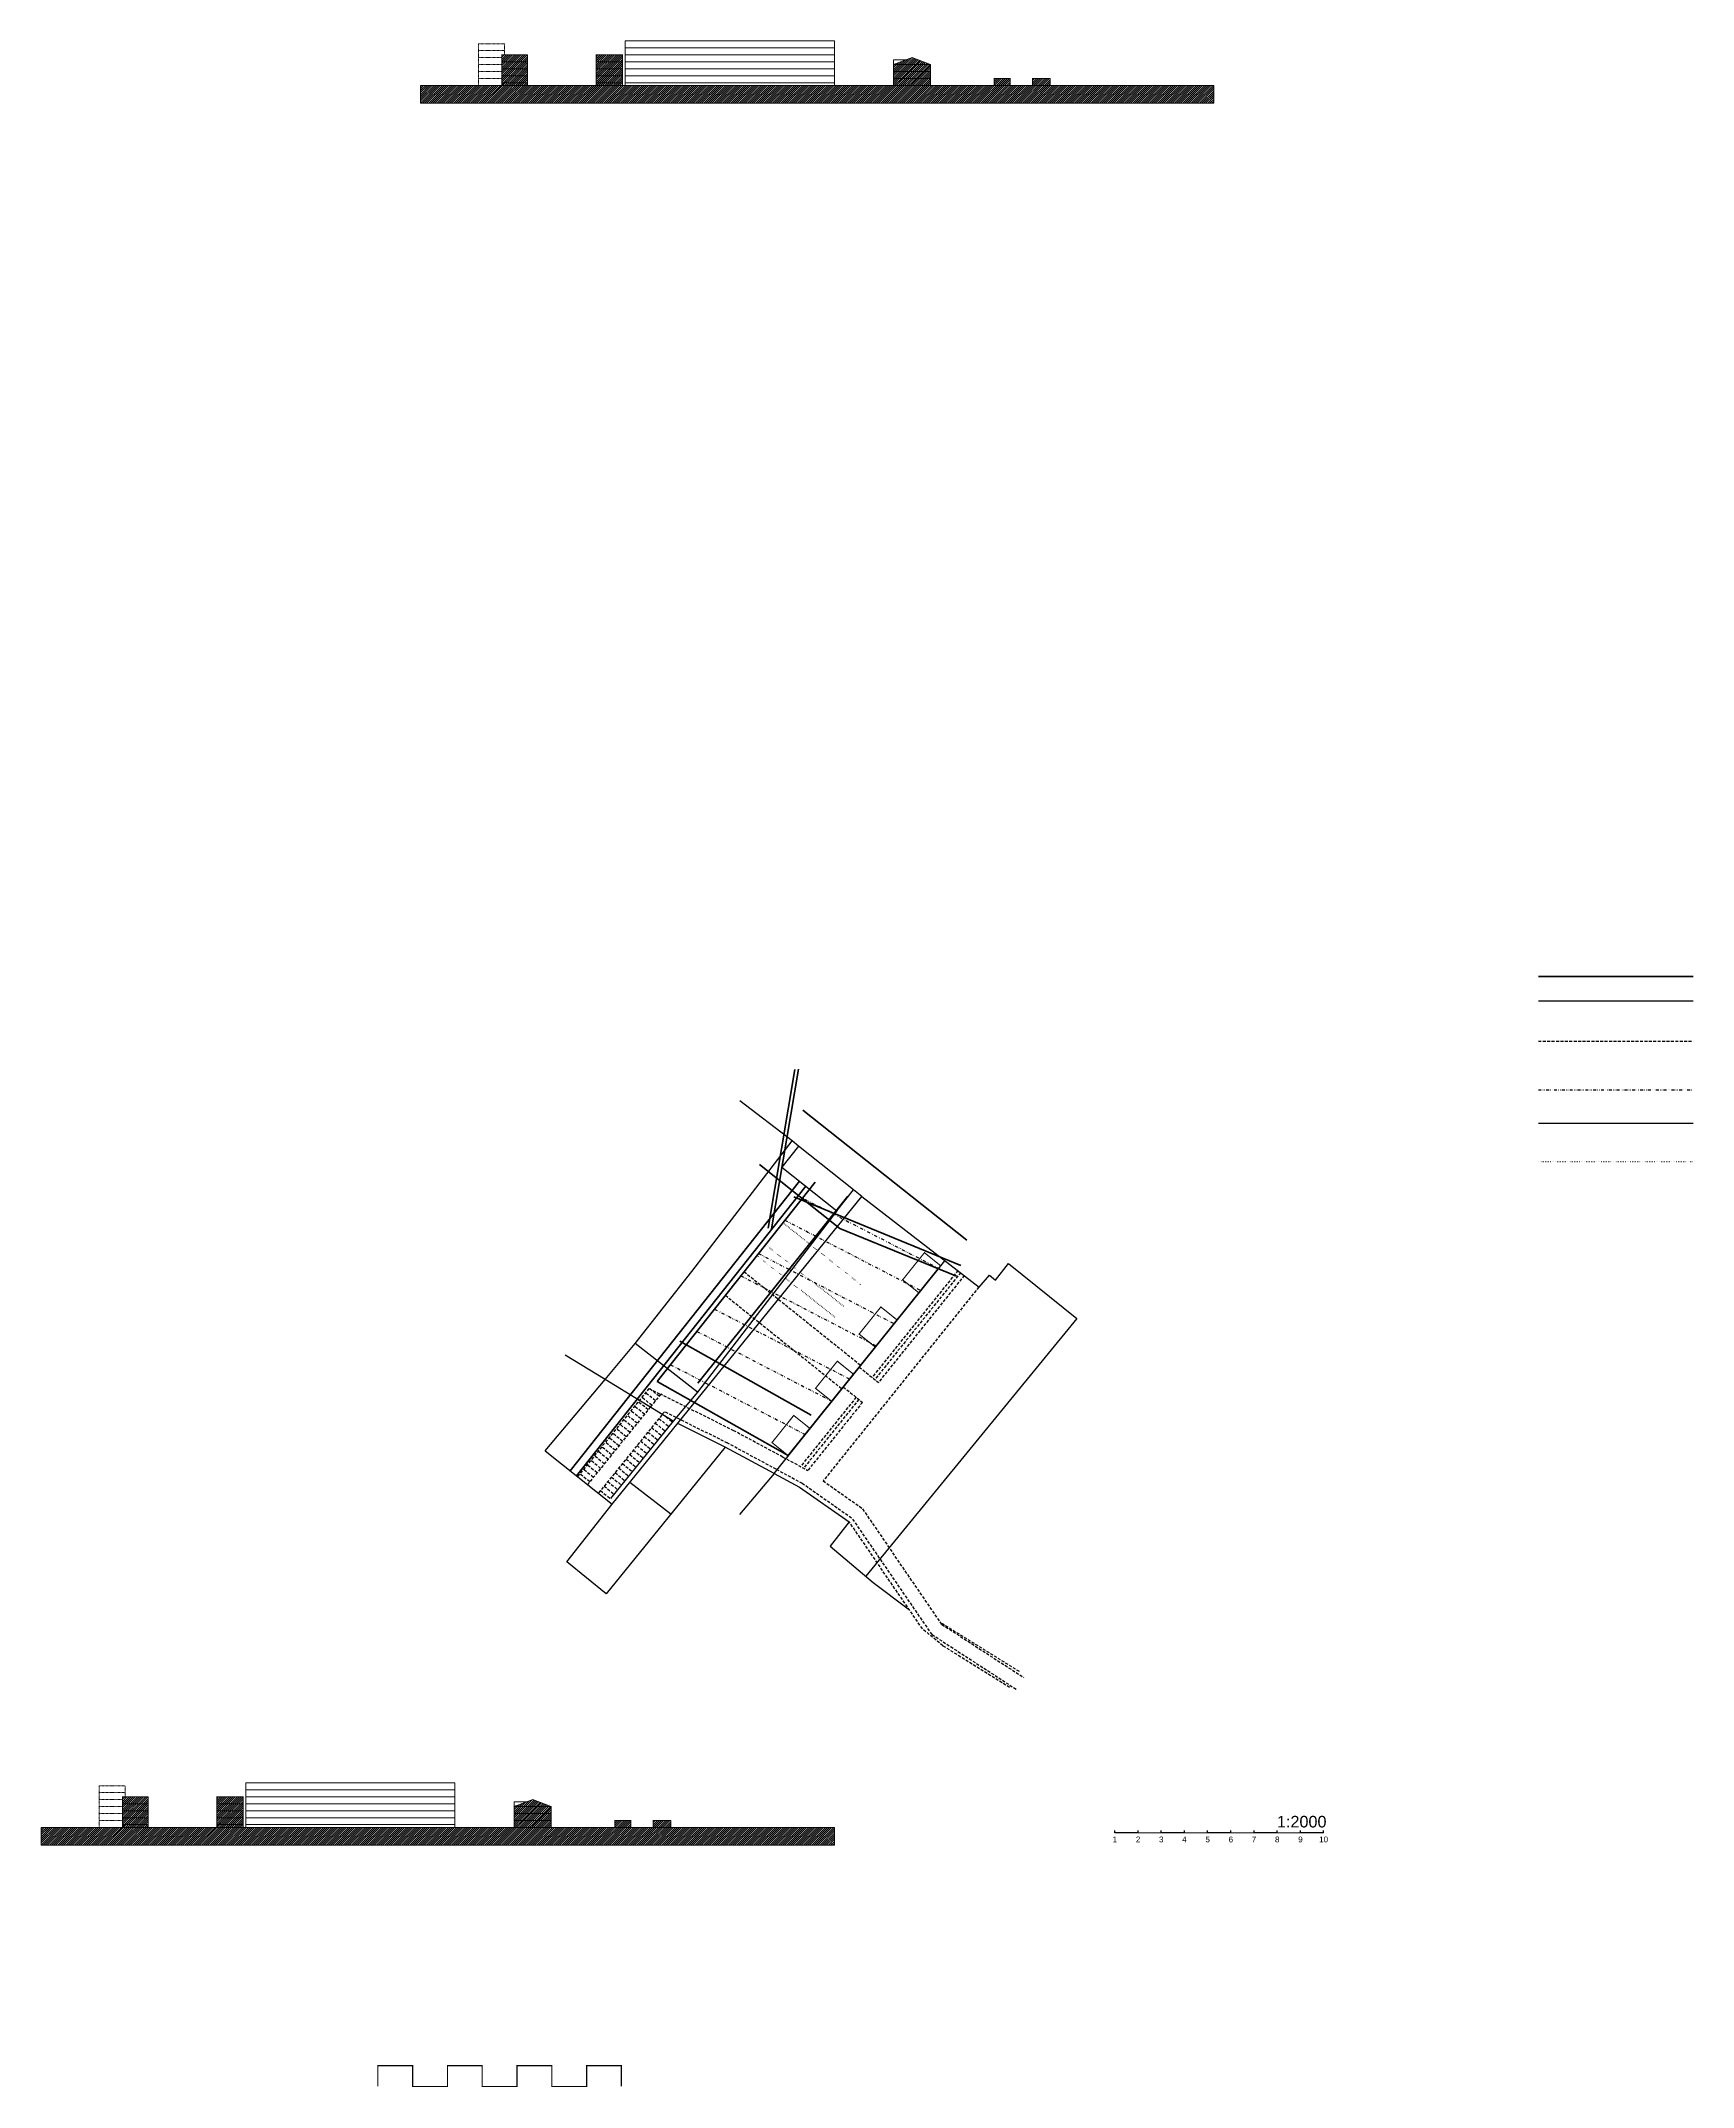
# Model space of a CAD drawing. Header units: metres. Extents: x -664657 to -643449, y -1076720 to -1062383.
# Drawn here: x -656564 to -655852, y -1076306 to -1075424 of the extents above; entities that cross this region are included whole.
import ezdxf
from ezdxf.enums import TextEntityAlignment as Align

# ---------------------------------------------------------------- set-up
doc = ezdxf.new("R2010")
doc.units = ezdxf.units.M
doc.header["$LTSCALE"] = 0.1
for name, pattern in [('DASHED', [19.05, 12.7, -6.35]), ('DIVIDE', [31.75, 12.7, -6.35, 0, -6.35, 0, -6.35]), ('DOT', [6.35, 0, -6.35])]:
    doc.linetypes.add(name, pattern=pattern)
doc.layers.get('0').update_dxf_attribs({"color": 8, "lineweight": 9})
doc.layers.add('AA_THER_pomocná', color=30, linetype='Continuous', plot=False)
doc.layers.add('AA_THER_silná', color=1, linetype='Continuous', lineweight=70)
for name, color, linetype in [('AA_THER_slabá', 4, 'Continuous'), ('AA_THER_tečkovaná', 6, 'DOT'), ('AA_THER_čerchovaná', 84, 'DIVIDE'), ('AA_THER_čárkovaná', 5, 'DASHED')]:
    doc.layers.add(name, color=color, linetype=linetype)
doc.styles.get("Standard").update_dxf_attribs({"font": 'arial.ttf', "width": 0.8})

msp = doc.modelspace()

# ---------------------------------------------------------------- hatches: boundary and pattern name
at = {"lineweight": 13}
h = msp.add_hatch(dxfattribs=at)
h.set_pattern_fill('ANSI31', color=253, scale=0.2, style=0)
h.set_pattern_definition([(45, (-656917.80645, -1076488.7075), (-0.4490128, 0.4490128), [])])
h.paths.add_polyline_path([(-656058.457, -1075442.862), (-656129.018, -1075442.862), (-656129.018, -1075439.862), (-656136.593, -1075439.862), (-656136.593, -1075442.862), (-656146.195, -1075442.862), (-656146.195, -1075439.862), (-656153.125, -1075439.862), (-656153.125, -1075442.862), (-656180.509, -1075442.862), (-656180.509, -1075433.862), (-656188.535, -1075430.862), (-656196.561, -1075433.862), (-656196.561, -1075442.862), (-656222.023, -1075442.862), (-656313.33, -1075442.862), (-656313.33, -1075429.662), (-656324.757, -1075429.662), (-656324.757, -1075442.862), (-656354.368, -1075442.862), (-656354.368, -1075429.662), (-656365.418, -1075429.662), (-656365.418, -1075442.862), (-656400.399, -1075442.862), (-656400.399, -1075450.552), (-656058.457, -1075450.552)])
h = msp.add_hatch(dxfattribs=at)
h.set_pattern_fill('ANSI31', color=253, scale=0.2, style=0)
h.set_pattern_definition([(45, (-657081.37257, -1077239.85886), (-0.4490128, 0.4490128), [])])
h.paths.add_polyline_path([(-656222.023, -1076194.013), (-656292.584, -1076194.013), (-656292.584, -1076191.013), (-656300.16, -1076191.013), (-656300.16, -1076194.013), (-656309.761, -1076194.013), (-656309.761, -1076191.013), (-656316.691, -1076191.013), (-656316.691, -1076194.013), (-656344.075, -1076194.013), (-656344.075, -1076185.013), (-656352.101, -1076182.013), (-656360.127, -1076185.013), (-656360.127, -1076194.013), (-656385.589, -1076194.013), (-656476.896, -1076194.013), (-656476.896, -1076180.813), (-656488.323, -1076180.813), (-656488.323, -1076194.013), (-656517.934, -1076194.013), (-656517.934, -1076180.813), (-656528.984, -1076180.813), (-656528.984, -1076194.013), (-656563.965, -1076194.013), (-656563.965, -1076201.703), (-656222.023, -1076201.703)])

# ---------------------------------------------------------------- linework, layer by layer
at = {"color": 5, "linetype": 'DIVIDE', "ltscale": 0.1}
for p, q in [((-656375.498, -1075442.862), (-656375.498, -1075424.862)), ((-656375.498, -1075424.862), (-656364.258, -1075424.862)), ((-656375.498, -1075427.862), (-656364.258, -1075427.862)), ((-656375.498, -1075430.862), (-656365.418, -1075430.862)), ((-656364.258, -1075424.862), (-656364.258, -1075429.662)), ((-656375.498, -1075433.862), (-656365.418, -1075433.862)), ((-656375.498, -1075436.862), (-656365.418, -1075436.862)), ((-656375.498, -1075439.862), (-656365.418, -1075439.862)), ((-656539.064, -1076194.013), (-656539.064, -1076176.013)), ((-656539.064, -1076176.013), (-656527.824, -1076176.013)), ((-656539.064, -1076179.013), (-656527.824, -1076179.013)), ((-656539.064, -1076182.013), (-656528.984, -1076182.013)), ((-656527.824, -1076176.013), (-656527.824, -1076180.813)), ((-656539.064, -1076185.013), (-656528.984, -1076185.013)), ((-656539.064, -1076188.013), (-656528.984, -1076188.013)), ((-656539.064, -1076191.013), (-656528.984, -1076191.013))]:
    msp.add_line(p, q, dxfattribs=at)
at = {"color": 5}
for p, q in [((-656365.418, -1075442.862), (-656365.418, -1075429.662)), ((-656365.418, -1075429.662), (-656354.368, -1075429.662)), ((-656354.368, -1075442.862), (-656354.368, -1075429.662)), ((-656324.757, -1075442.862), (-656324.757, -1075429.662)), ((-656324.757, -1075429.662), (-656313.33, -1075429.662)), ((-656313.33, -1075442.862), (-656313.33, -1075429.662)), ((-656312.242, -1075442.862), (-656312.242, -1075423.662)), ((-656312.242, -1075423.662), (-656222.023, -1075423.662)), ((-656312.242, -1075426.662), (-656222.023, -1075426.662)), ((-656312.242, -1075429.662), (-656222.023, -1075429.662)), ((-656222.023, -1075442.862), (-656222.023, -1075423.662)), ((-656196.561, -1075433.862), (-656188.535, -1075430.862)), ((-656196.561, -1075433.862), (-656196.561, -1075431.862)), ((-656196.561, -1075431.862), (-656191.21, -1075431.862)), ((-656188.535, -1075430.862), (-656180.509, -1075433.862)), ((-656365.418, -1075432.662), (-656354.368, -1075432.662)), ((-656365.418, -1075435.662), (-656354.368, -1075435.662)), ((-656365.418, -1075438.662), (-656354.368, -1075438.662)), ((-656324.757, -1075432.662), (-656313.33, -1075432.662)), ((-656324.757, -1075435.662), (-656313.33, -1075435.662)), ((-656324.757, -1075438.662), (-656313.33, -1075438.662)), ((-656312.242, -1075432.662), (-656222.023, -1075432.662)), ((-656312.242, -1075435.662), (-656222.023, -1075435.662)), ((-656312.242, -1075438.662), (-656222.023, -1075438.662)), ((-656196.561, -1075442.862), (-656196.561, -1075433.862)), ((-656196.561, -1075433.862), (-656180.509, -1075433.862)), ((-656196.561, -1075436.862), (-656180.509, -1075436.862)), ((-656196.561, -1075439.862), (-656180.509, -1075439.862)), ((-656180.509, -1075442.862), (-656180.509, -1075433.862)), ((-656153.125, -1075439.862), (-656146.195, -1075439.862)), ((-656153.125, -1075442.862), (-656153.125, -1075439.862)), ((-656146.195, -1075442.862), (-656146.195, -1075439.862)), ((-656136.593, -1075442.862), (-656136.593, -1075439.862)), ((-656136.593, -1075439.862), (-656129.018, -1075439.862)), ((-656129.018, -1075442.862), (-656129.018, -1075439.862)), ((-656400.399, -1075442.862), (-656058.457, -1075442.862)), ((-656365.418, -1075441.662), (-656354.368, -1075441.662)), ((-656324.757, -1075441.662), (-656313.33, -1075441.662)), ((-656312.242, -1075441.662), (-656222.023, -1075441.662)), ((-656528.984, -1076194.013), (-656528.984, -1076180.813)), ((-656528.984, -1076180.813), (-656517.934, -1076180.813)), ((-656517.934, -1076194.013), (-656517.934, -1076180.813)), ((-656488.323, -1076194.013), (-656488.323, -1076180.813)), ((-656488.323, -1076180.813), (-656476.896, -1076180.813)), ((-656476.896, -1076194.013), (-656476.896, -1076180.813)), ((-656475.808, -1076194.013), (-656475.808, -1076174.813)), ((-656475.808, -1076174.813), (-656385.589, -1076174.813)), ((-656475.808, -1076177.813), (-656385.589, -1076177.813)), ((-656475.808, -1076180.813), (-656385.589, -1076180.813)), ((-656385.589, -1076194.013), (-656385.589, -1076174.813)), ((-656360.127, -1076185.013), (-656352.101, -1076182.013)), ((-656352.101, -1076182.013), (-656344.075, -1076185.013)), ((-656528.984, -1076183.813), (-656517.934, -1076183.813)), ((-656528.984, -1076186.813), (-656517.934, -1076186.813)), ((-656528.984, -1076189.813), (-656517.934, -1076189.813)), ((-656488.323, -1076183.813), (-656476.896, -1076183.813)), ((-656488.323, -1076186.813), (-656476.896, -1076186.813)), ((-656488.323, -1076189.813), (-656476.896, -1076189.813)), ((-656475.808, -1076183.813), (-656385.589, -1076183.813)), ((-656475.808, -1076186.813), (-656385.589, -1076186.813)), ((-656475.808, -1076189.813), (-656385.589, -1076189.813)), ((-656360.127, -1076185.013), (-656360.127, -1076183.013)), ((-656360.127, -1076183.013), (-656354.776, -1076183.013)), ((-656360.127, -1076194.013), (-656360.127, -1076185.013)), ((-656360.127, -1076185.013), (-656344.075, -1076185.013)), ((-656360.127, -1076188.013), (-656344.075, -1076188.013)), ((-656360.127, -1076191.013), (-656344.075, -1076191.013)), ((-656344.075, -1076194.013), (-656344.075, -1076185.013)), ((-656316.691, -1076191.013), (-656309.761, -1076191.013)), ((-656316.691, -1076194.013), (-656316.691, -1076191.013)), ((-656309.761, -1076194.013), (-656309.761, -1076191.013)), ((-656300.16, -1076191.013), (-656292.584, -1076191.013)), ((-656300.16, -1076194.013), (-656300.16, -1076191.013)), ((-656292.584, -1076194.013), (-656292.584, -1076191.013)), ((-656563.965, -1076194.013), (-656222.023, -1076194.013)), ((-656528.984, -1076192.813), (-656517.934, -1076192.813)), ((-656488.323, -1076192.813), (-656476.896, -1076192.813)), ((-656475.808, -1076192.813), (-656385.589, -1076192.813)), ((-656081.078, -1076196.321), (-656091.078, -1076196.321)), ((-656061.078, -1076196.321), (-656071.078, -1076196.321)), ((-656041.078, -1076196.321), (-656051.078, -1076196.321)), ((-656021.078, -1076196.321), (-656031.078, -1076196.321))]:
    msp.add_line(p, q, dxfattribs=at)
at = {"color": 1, "lineweight": 30}
for p, q in [((-656101.078, -1076196.321), (-656101.078, -1076195.313)), ((-656091.078, -1076196.321), (-656101.078, -1076196.321)), ((-656091.078, -1076196.321), (-656091.078, -1076195.313)), ((-656081.078, -1076196.321), (-656081.078, -1076195.313)), ((-656071.078, -1076196.321), (-656081.078, -1076196.321)), ((-656071.078, -1076196.321), (-656071.078, -1076195.313)), ((-656061.078, -1076196.321), (-656061.078, -1076195.313)), ((-656051.078, -1076196.321), (-656061.078, -1076196.321)), ((-656051.078, -1076196.321), (-656051.078, -1076195.313)), ((-656041.078, -1076196.321), (-656041.078, -1076195.313)), ((-656031.078, -1076196.321), (-656041.078, -1076196.321)), ((-656031.078, -1076196.321), (-656031.078, -1076195.313)), ((-656021.078, -1076196.321), (-656021.078, -1076195.313)), ((-656011.078, -1076196.321), (-656021.078, -1076196.321)), ((-656011.078, -1076196.321), (-656011.078, -1076195.313))]:
    msp.add_line(p, q, dxfattribs=at)
at = {"color": 1, "lineweight": 30, "const_width": 0.3}
for points in [[(-656058.457, -1075442.862), (-656129.018, -1075442.862), (-656129.018, -1075439.862), (-656136.593, -1075439.862), (-656136.593, -1075442.862), (-656146.195, -1075442.862), (-656146.195, -1075439.862), (-656153.125, -1075439.862), (-656153.125, -1075442.862), (-656180.509, -1075442.862), (-656180.509, -1075433.862), (-656188.535, -1075430.862), (-656196.561, -1075433.862), (-656196.561, -1075442.862), (-656222.023, -1075442.862), (-656313.33, -1075442.862), (-656313.33, -1075429.662), (-656324.757, -1075429.662), (-656324.757, -1075442.862), (-656354.368, -1075442.862), (-656354.368, -1075429.662), (-656365.418, -1075429.662), (-656365.418, -1075442.862), (-656400.399, -1075442.862)], [(-656222.023, -1076194.013), (-656292.584, -1076194.013), (-656292.584, -1076191.013), (-656300.16, -1076191.013), (-656300.16, -1076194.013), (-656309.761, -1076194.013), (-656309.761, -1076191.013), (-656316.691, -1076191.013), (-656316.691, -1076194.013), (-656344.075, -1076194.013), (-656344.075, -1076185.013), (-656352.101, -1076182.013), (-656360.127, -1076185.013), (-656360.127, -1076194.013), (-656385.589, -1076194.013), (-656476.896, -1076194.013), (-656476.896, -1076180.813), (-656488.323, -1076180.813), (-656488.323, -1076194.013), (-656517.934, -1076194.013), (-656517.934, -1076180.813), (-656528.984, -1076180.813), (-656528.984, -1076194.013), (-656563.965, -1076194.013)]]:
    msp.add_lwpolyline(points, dxfattribs=at)
at = {"color": 5}
for points in [[(-656058.457, -1075442.862), (-656058.457, -1075450.552), (-656400.399, -1075450.552), (-656400.399, -1075442.862)], [(-656222.023, -1076194.013), (-656222.023, -1076201.703), (-656563.965, -1076201.703), (-656563.965, -1076194.013)]]:
    msp.add_lwpolyline(points, dxfattribs=at)
at = {"layer": 'AA_THER_pomocná'}
msp.add_line((-655918.485, -1075837.592), (-655851.791, -1075837.592), dxfattribs=at)
at = {"layer": 'AA_THER_silná', "color": 1}
msp.add_line((-655918.485, -1075827.047), (-655851.791, -1075827.047), dxfattribs=at)
at = {"layer": 'AA_THER_silná'}
for p, q in [((-656239.098, -1075867.172), (-656250.563, -1075935.571)), ((-656237.546, -1075866.988), (-656249.084, -1075935.819)), ((-656235.593, -1075884.713), (-656164.956, -1075940.801)), ((-656254.249, -1075908.208), (-656219.649, -1075935.681)), ((-656335.902, -1076040.263), (-656237.092, -1075915.38)), ((-656333.157, -1076042.435), (-656234.347, -1075917.552)), ((-656298.433, -1076001.771), (-656230.342, -1075915.714)), ((-656216.214, -1075921.821), (-656280.899, -1076002.392)), ((-656167.533, -1075951.702), (-656239.436, -1075922.139)), ((-656169.434, -1075956.327), (-656219.649, -1075935.681)), ((-656177.224, -1075953.124), (-656241.91, -1076033.694)), ((-656232.074, -1076016.28), (-656288.598, -1075984.357)), ((-656241.91, -1076033.694), (-656298.433, -1076001.771))]:
    msp.add_line(p, q, dxfattribs=at)
at = {"layer": 'AA_THER_slabá', "lineweight": 30}
for p, q in [((-656240.275, -1075898.001), (-656262.791, -1075880.679)), ((-656283.492, -1075954.269), (-656240.275, -1075898.001)), ((-656237.422, -1075900.268), (-656240.275, -1075898.001)), ((-656237.422, -1075900.268), (-656244.65, -1075909.367)), ((-656213.746, -1075919.077), (-656237.422, -1075900.268)), ((-656244.65, -1075909.367), (-656220.959, -1075928.188)), ((-656317.792, -1076054.67), (-656210.206, -1075922.02)), ((-656220.959, -1075928.188), (-656213.746, -1075919.077)), ((-656210.206, -1075922.02), (-656213.746, -1075919.077)), ((-656210.206, -1075922.02), (-656159.62, -1075961.089)), ((-656220.959, -1075928.188), (-656281.092, -1076006.339)), ((-656248.038, -1076041.328), (-656174.434, -1075949.648)), ((-656152.529, -1075958.073), (-656146.974, -1075950.896)), ((-656146.974, -1075950.896), (-656117.445, -1075974.621)), ((-656307.837, -1075985.316), (-656283.492, -1075954.269)), ((-656159.62, -1075961.089), (-656155.133, -1075955.845)), ((-656155.133, -1075955.845), (-656152.529, -1075958.073)), ((-656117.445, -1075974.621), (-656208.418, -1076085.727)), ((-656320.868, -1076000.812), (-656307.837, -1075985.316)), ((-656281.092, -1076006.339), (-656307.837, -1075985.316)), ((-656320.868, -1076000.812), (-656338.125, -1075990.315)), ((-656346.761, -1076031.601), (-656320.868, -1076000.812)), ((-656291.476, -1076018.783), (-656320.868, -1076000.812)), ((-656281.092, -1076006.339), (-656291.476, -1076018.783)), ((-656291.476, -1076018.783), (-656318.572, -1076052.232)), ((-656269.063, -1076030.053), (-656289.543, -1076019.839)), ((-656346.761, -1076031.601), (-656317.792, -1076054.67)), ((-656269.063, -1076030.053), (-656320.397, -1076093.269)), ((-656248.038, -1076041.328), (-656269.063, -1076030.053)), ((-656292.512, -1076058.93), (-656310.221, -1076045.335)), ((-656248.038, -1076041.328), (-656262.982, -1076059.048)), ((-656248.038, -1076041.328), (-656236.99, -1076047.246)), ((-656236.99, -1076047.246), (-656215.586, -1076062.298)), ((-656337.317, -1076079.529), (-656317.792, -1076054.67)), ((-656215.586, -1076062.298), (-656223.892, -1076072.736)), ((-656223.892, -1076072.736), (-656205.305, -1076088.34)), ((-656320.397, -1076093.269), (-656337.317, -1076079.529)), ((-656205.305, -1076088.34), (-656190.223, -1076099.69))]:
    msp.add_line(p, q, dxfattribs=at)
at = {"layer": 'AA_THER_slabá'}
msp.add_line((-655918.485, -1075890.318), (-655851.791, -1075890.318), dxfattribs=at)
at = {"layer": 'AA_THER_slabá', "const_width": 0.5}
for points in [[(-656241.91, -1076033.694), (-656248.928, -1076028.06), (-656239.537, -1076016.363), (-656232.519, -1076021.997), (-656223.128, -1076010.301), (-656230.146, -1076004.666), (-656220.756, -1075992.969), (-656213.738, -1075998.604), (-656204.347, -1075986.907), (-656211.365, -1075981.273), (-656201.974, -1075969.576), (-656194.956, -1075975.21), (-656185.566, -1075963.513), (-656192.584, -1075957.879), (-656183.193, -1075946.182), (-656176.175, -1075951.816)], [(-656418.852, -1076305.717), (-656418.852, -1076296.717), (-656403.852, -1076296.717), (-656403.852, -1076305.717), (-656388.852, -1076305.717), (-656388.852, -1076296.717), (-656373.852, -1076296.717), (-656373.852, -1076305.717), (-656358.852, -1076305.717), (-656358.852, -1076296.717), (-656343.852, -1076296.717), (-656343.852, -1076305.717), (-656328.852, -1076305.717), (-656328.852, -1076296.717), (-656313.852, -1076296.717), (-656313.852, -1076305.717)]]:
    msp.add_lwpolyline(points, dxfattribs=at)
at = {"layer": 'AA_THER_tečkovaná'}
for p, q in [((-655918.485, -1075906.889), (-655851.791, -1075906.889)), ((-656210.685, -1075959.83), (-656244.241, -1075933.28)), ((-656218.131, -1075969.241), (-656251.687, -1075942.69)), ((-656221.854, -1075973.946), (-656255.41, -1075947.396))]:
    msp.add_line(p, q, dxfattribs=at)
at = {"layer": 'AA_THER_čerchovaná'}
msp.add_line((-655918.485, -1075876.007), (-655851.791, -1075876.007), dxfattribs=at)
at = {"layer": 'AA_THER_čerchovaná', "lineweight": 30}
for p, q in [((-656237.852, -1075921.514), (-656177.084, -1075952.948)), ((-656243.365, -1075932.172), (-656184.67, -1075962.534)), ((-656254.743, -1075946.553), (-656196.243, -1075976.813)), ((-656262.328, -1075956.139), (-656203.907, -1075986.359)), ((-656273.706, -1075970.519), (-656215.403, -1076000.678)), ((-656281.291, -1075980.106), (-656223.067, -1076010.224)), ((-656292.669, -1075994.486), (-656234.563, -1076024.543))]:
    msp.add_line(p, q, dxfattribs=at)
at = {"layer": 'AA_THER_čárkovaná'}
for p, q in [((-655918.485, -1075854.917), (-655851.791, -1075854.917)), ((-656297.608, -1076008.084), (-656301.882, -1076004.622)), ((-656305.476, -1076017.797), (-656309.75, -1076014.335)), ((-656303.903, -1076015.854), (-656308.177, -1076012.392)), ((-656302.329, -1076013.911), (-656306.603, -1076010.449)), ((-656300.756, -1076011.969), (-656305.029, -1076008.507)), ((-656299.182, -1076010.026), (-656303.456, -1076006.564)), ((-656311.771, -1076025.567), (-656316.045, -1076022.105)), ((-656310.197, -1076023.624), (-656314.471, -1076020.162)), ((-656308.624, -1076021.682), (-656312.897, -1076018.22)), ((-656307.05, -1076019.739), (-656311.324, -1076016.277)), ((-656300.814, -1076021.573), (-656296.541, -1076025.035)), ((-656299.241, -1076019.631), (-656294.967, -1076023.093)), ((-656297.667, -1076017.688), (-656293.393, -1076021.15)), ((-656296.093, -1076015.746), (-656291.82, -1076019.208)), ((-656319.639, -1076035.28), (-656323.913, -1076031.818)), ((-656318.066, -1076033.337), (-656322.339, -1076029.875)), ((-656316.492, -1076031.395), (-656320.766, -1076027.933)), ((-656314.918, -1076029.452), (-656319.192, -1076025.99)), ((-656313.345, -1076027.51), (-656317.618, -1076024.048)), ((-656308.682, -1076031.286), (-656304.409, -1076034.748)), ((-656307.109, -1076029.344), (-656302.835, -1076032.806)), ((-656305.535, -1076027.401), (-656301.262, -1076030.863)), ((-656303.962, -1076025.459), (-656299.688, -1076028.921)), ((-656302.388, -1076023.516), (-656298.114, -1076026.978)), ((-656325.934, -1076043.05), (-656330.208, -1076039.588)), ((-656324.36, -1076041.108), (-656328.634, -1076037.646)), ((-656322.787, -1076039.165), (-656327.06, -1076035.703)), ((-656321.213, -1076037.222), (-656325.487, -1076033.76)), ((-656316.551, -1076040.999), (-656312.277, -1076044.461)), ((-656314.977, -1076039.057), (-656310.703, -1076042.519)), ((-656313.403, -1076037.114), (-656309.13, -1076040.576)), ((-656311.83, -1076035.171), (-656307.556, -1076038.633)), ((-656310.256, -1076033.229), (-656305.982, -1076036.691)), ((-656327.507, -1076044.993), (-656331.781, -1076041.531)), ((-656322.845, -1076048.77), (-656318.572, -1076052.232)), ((-656321.272, -1076046.827), (-656316.998, -1076050.289)), ((-656319.698, -1076044.884), (-656315.424, -1076048.346)), ((-656318.124, -1076042.942), (-656313.851, -1076046.404))]:
    msp.add_line(p, q, dxfattribs=at)
at = {"layer": 'AA_THER_čárkovaná', "lineweight": 30}
for p, q in [((-656260.9, -1075954.391), (-656210.638, -1075994.743)), ((-656159.75, -1075960.989), (-656226.862, -1076044.588)), ((-656168.73, -1075953.804), (-656205.765, -1075999.938)), ((-656167.56, -1075954.743), (-656204.595, -1076000.877)), ((-656165.988, -1075955.981), (-656203.035, -1076002.129)), ((-656268.994, -1075964.564), (-656218.777, -1076004.88)), ((-656211.265, -1075995.523), (-656203.035, -1076002.129)), ((-656301.954, -1076004.71), (-656332.768, -1076042.749)), ((-656301.954, -1076004.71), (-656296.912, -1076007.224)), ((-656218.151, -1076004.101), (-656209.921, -1076010.707)), ((-656301.374, -1076012.732), (-656328.463, -1076046.173)), ((-656296.912, -1076007.224), (-656301.374, -1076012.732)), ((-656265.387, -1076022.947), (-656296.912, -1076007.224)), ((-656212.651, -1076008.516), (-656236.617, -1076038.37)), ((-656211.481, -1076009.455), (-656235.272, -1076039.091)), ((-656209.921, -1076010.707), (-656233.479, -1076040.052)), ((-656295.281, -1076014.743), (-656323.769, -1076049.91)), ((-656268.064, -1076028.316), (-656295.281, -1076014.743)), ((-656244.259, -1076034.277), (-656265.387, -1076022.947)), ((-656247.095, -1076039.564), (-656268.222, -1076028.234)), ((-656247.092, -1076039.566), (-656235.938, -1076045.541)), ((-656244.259, -1076034.277), (-656233.479, -1076040.052)), ((-656235.938, -1076045.541), (-656214.14, -1076060.87)), ((-656226.862, -1076044.588), (-656209.801, -1076056.586)), ((-656175.649, -1076106.471), (-656209.801, -1076056.586)), ((-656184.052, -1076108.358), (-656215.586, -1076062.298)), ((-656179.921, -1076110.851), (-656214.14, -1076060.87)), ((-656175.257, -1076115.695), (-656184.052, -1076108.358)), ((-656179.921, -1076110.851), (-656143.629, -1076134.393)), ((-656142.268, -1076126.825), (-656176.181, -1076105.693)), ((-656175.649, -1076106.471), (-656140.363, -1076129.36)), ((-656146.499, -1076133.615), (-656175.257, -1076115.695))]:
    msp.add_line(p, q, dxfattribs=at)

# ---------------------------------------------------------------- texts
at = {"color": 1, "lineweight": 30}
for s, height, p in [('1:2000', 5, (-656020.523, -1076194.011)), ('1', 2.5, (-656101.078, -1076200.438)), ('2', 2.5, (-656091.078, -1076200.438)), ('3', 2.5, (-656081.078, -1076200.438)), ('4', 2.5, (-656071.078, -1076200.438)), ('5', 2.5, (-656061.078, -1076200.438)), ('6', 2.5, (-656051.078, -1076200.438)), ('7', 2.5, (-656041.078, -1076200.438)), ('8', 2.5, (-656031.078, -1076200.438)), ('9', 2.5, (-656021.078, -1076200.438)), ('10', 2.5, (-656011.078, -1076200.438))]:
    msp.add_text(s, height=height, dxfattribs=at).set_placement(p, align=Align.CENTER)

doc.saveas('drawing.dxf')
